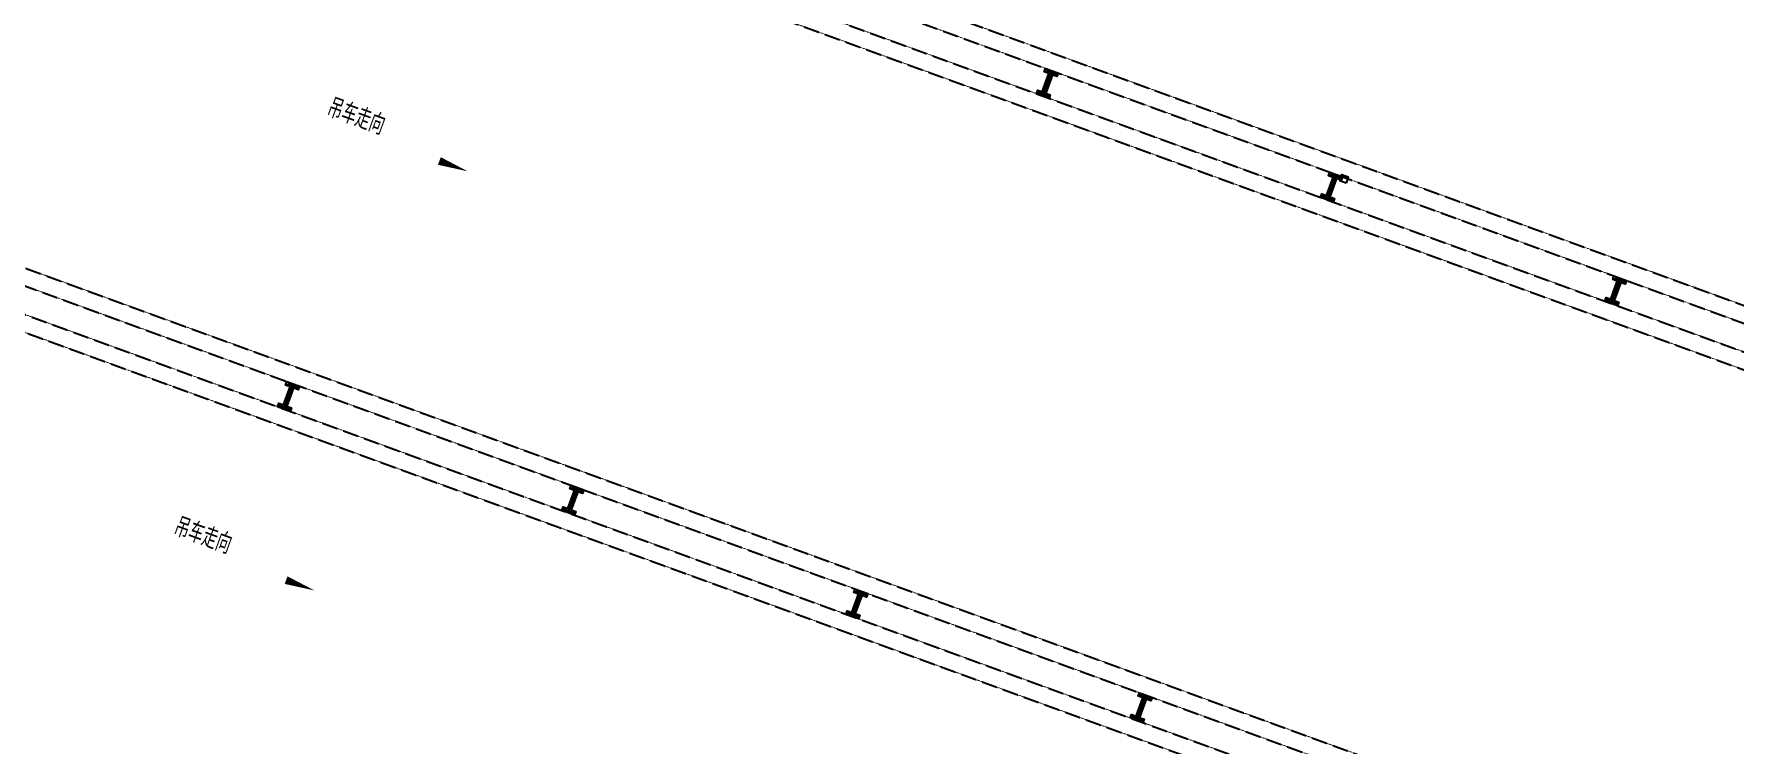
# Model space of a CAD drawing. Extents: x -111898 to 889894, y -2 to 1194865.
# Drawn here: x 629772 to 680368, y 856059 to 877197 of the extents above; entities that cross this region are included whole.
import ezdxf

# ---------------------------------------------------------------- set-up
doc = ezdxf.new("R2010")
doc.units = 0
doc.header["$LTSCALE"] = 10
doc.header["$MEASUREMENT"] = 0
doc.linetypes.add('10平面$0$DASH', pattern=[0.35, 0.25, -0.1])
doc.layers.get('Defpoints').update_dxf_attribs({"color": 210})
doc.layers.add('0-WALL', color=252, linetype='Continuous')
doc.layers.add('WALL', color=252, linetype='Continuous')
doc.styles.add('10平面$0$A-STANDARD', font='SIMPLEX', dxfattribs={"bigfont": 'GBCBIG'})

msp = doc.modelspace()

# ---------------------------------------------------------------- hatches: boundary and pattern name
at = {"layer": '0-WALL'}
h = msp.add_hatch(dxfattribs=at)
h.set_pattern_fill('草坪或沼泽', color=8, scale=400, angle=-0.200257)
h.set_pattern_definition([(359.79974, (-824318.4, 704905.5), (1605.5824, 1594.398), [240, -48, 64, -48, 240, -960]), (359.79974, (-824398.3, 704953.8), (1605.5824, 1594.398), [160, -120, 240, -120, 160, -800]), (359.79974, (-823836, 705591.9), (1605.5824, 1594.398), [200, -80, 200, -1120]), (359.79974, (-824634.9, 705914.7), (1605.5824, 1594.398), [80, -160, 80, -1280]), (89.79974, (-824474.9, 705914.1), (-1594.398, 1605.5824), [144, -1456]), (89.79974, (-823998.3, 704952.4), (-1594.398, 1605.5824), [160, -1440]), (89.79974, (-823596, 705591), (-1594.398, 1605.5824), [160, -1440]), (44.79974, (-823790.3, 704935.7), (5.5922, 1599.9902), [160, -2102.7417]), (134.79974, (-824206.3, 704937.2), (-1599.9902, 5.5922), [160, -2102.7417]), (63.23469, (-823838.3, 704943.9), (5.5922, 1599.99023), [160, -3417.7088]), (75.7635, (-823918.27, 704952.15), (5.59221, 1599.99023), [160, -6436.969]), (75.7635, (-823516.03, 705590.75), (5.59221, 1599.99023), [128, -6468.969]), (75.7635, (-824442.9, 705914), (5.59221, 1599.99023), [112, -6484.969]), (103.835987, (-824078.27, 704952.7), (5.59221, 1599.99023), [160, -6436.969]), (103.835987, (-823676.03, 705591.3), (5.59221, 1599.99023), [128, -6468.969]), (103.835987, (-824506.9, 705914.2), (5.59221, 1599.99023), [112, -6484.969]), (116.364795, (-824158.3, 704945), (5.5922, 1599.99023), [160, -3417.7069])])
edge = h.paths.add_edge_path()
edge.add_line((741503.08, 933538.38), (741712.87, 934018.57))
edge.add_line((741712.87, 934018.57), (745060.96, 941812.89))
edge.add_line((745060.96, 941812.89), (766890.86, 1001849.76))
edge.add_line((766890.86, 1001849.76), (760346.98, 1016169.02))
edge.add_line((760346.98, 1016169.02), (737579.78, 1026362.54))
edge.add_line((737579.78, 1026362.54), (720756.11, 1037729.77))
edge.add_line((720756.11, 1037729.77), (653654.65, 1067773.01))
edge.add_line((653654.65, 1067773.01), (467795.25, 820503.81))
edge.add_line((467795.25, 820503.81), (468143.58, 820404.89))
edge.add_line((468143.58, 820404.89), (647181.92, 1058601.18))
edge.add_line((647181.92, 1058601.18), (648464.56, 1058132.56))
edge.add_line((648464.56, 1058132.56), (650350.23, 1063296.8))
edge.add_line((650350.23, 1063296.8), (720796.15, 1037558.69))
edge.add_line((720796.15, 1037558.69), (718909.6, 1032395.07))
edge.add_line((718909.6, 1032395.07), (725484.49, 1029992.9))
edge.add_line((725484.49, 1029992.9), (726513.26, 1032808.65))
edge.add_line((726513.26, 1032808.65), (729331.07, 1031779.14))
edge.add_line((729331.07, 1031779.14), (728302.36, 1028963.46))
edge.add_line((728302.36, 1028963.46), (747084.56, 1022101.19))
edge.add_line((747084.56, 1022101.19), (755217.14, 1018452.95))
edge.add_arc((743028.5, 1006160.87), 17310.64, -14.619994, 45.242091, ccw=False)
edge.add_line((759778.64, 1001791.54), (760685.99, 1001458.08))
edge.add_line((760685.99, 1001458.08), (765094.65, 999847.31))
edge.add_line((765094.65, 999847.31), (740941.69, 933744.02))
edge.add_line((740941.69, 933744.02), (741503.08, 933538.38))
h = msp.add_hatch(dxfattribs=at)
h.set_pattern_fill('草坪或沼泽', color=8, scale=400, angle=-0.200257)
h.set_pattern_definition([(359.79974, (-824318.4, 704905.5), (1605.5824, 1594.398), [240, -48, 64, -48, 240, -960]), (359.79974, (-824398.3, 704953.8), (1605.5824, 1594.398), [160, -120, 240, -120, 160, -800]), (359.79974, (-823836, 705591.9), (1605.5824, 1594.398), [200, -80, 200, -1120]), (359.79974, (-824634.9, 705914.7), (1605.5824, 1594.398), [80, -160, 80, -1280]), (89.79974, (-824474.9, 705914.1), (-1594.398, 1605.5824), [144, -1456]), (89.79974, (-823998.3, 704952.4), (-1594.398, 1605.5824), [160, -1440]), (89.79974, (-823596, 705591), (-1594.398, 1605.5824), [160, -1440]), (44.79974, (-823790.3, 704935.7), (5.5922, 1599.9902), [160, -2102.7417]), (134.79974, (-824206.3, 704937.2), (-1599.9902, 5.5922), [160, -2102.7417]), (63.23469, (-823838.3, 704943.9), (5.5922, 1599.99023), [160, -3417.7088]), (75.7635, (-823918.27, 704952.15), (5.59221, 1599.99023), [160, -6436.969]), (75.7635, (-823516.03, 705590.75), (5.59221, 1599.99023), [128, -6468.969]), (75.7635, (-824442.9, 705914), (5.59221, 1599.99023), [112, -6484.969]), (103.835987, (-824078.27, 704952.7), (5.59221, 1599.99023), [160, -6436.969]), (103.835987, (-823676.03, 705591.3), (5.59221, 1599.99023), [128, -6468.969]), (103.835987, (-824506.9, 705914.2), (5.59221, 1599.99023), [112, -6484.969]), (116.364795, (-824158.3, 704945), (5.5922, 1599.99023), [160, -3417.7069])])
edge = h.paths.add_edge_path()
edge.add_arc((670925.45, 835932.04), 3000.73, 160.898838, 249.92431)
edge.add_line((669895.41, 833113.63), (677597, 830299.76))
edge.add_arc((681200.31, 840162.12), 10500, 249.929711, 339.929709)
edge.add_line((691062.67, 836558.8), (714638.64, 901086.81))
edge.add_arc((704776.28, 904690.13), 10500, -20.070291, 69.929711)
edge.add_line((708379.59, 914552.49), (700677.97, 917366.35))
edge.add_arc((699648.49, 914547.74), 3000.73, 69.935502, 158.96099)
edge.add_line((696847.8, 915625.01), (711688.3, 910202.89))
edge.add_line((711688.3, 910202.89), (682930.43, 831491.86))
edge.add_line((682930.43, 831491.86), (668089.93, 836913.99))

# ---------------------------------------------------------------- linework, layer by layer
at = {"layer": 'Defpoints', "color": 1}
msp.add_lwpolyline([(668797.71, 872757.81), (668609.86, 872826.45), (668678.49, 873014.3), (668866.35, 872945.67)], close=True, dxfattribs=at)
at = {"layer": 'WALL', "color": 8, "linetype": '10平面$0$DASH'}
for p, q in [((567421.72, 910477.94), (694505.26, 864046.68)), ((567250.13, 910008.3), (694333.68, 863577.04)), ((566975.59, 909256.88), (694059.14, 862825.62)), ((566804.01, 908787.25), (693887.55, 862355.99)), ((561759.37, 894979.94), (688842.91, 848548.68)), ((561587.78, 894510.31), (688671.33, 848079.05)), ((561313.24, 893758.89), (688396.79, 847327.63)), ((561141.66, 893289.25), (688225.2, 846857.99))]:
    msp.add_line(p, q, dxfattribs=at)
at = {"layer": 'WALL', "color": 8}
for points in [[(659862.38, 876171.48), (660238.09, 876034.21), (660199.66, 875929.01), (660062.52, 875979.11), (659864.86, 875438.09), (660001.99, 875387.99), (659963.55, 875282.79), (659587.84, 875420.06), (659626.28, 875525.26), (659763.41, 875475.15), (659961.08, 876016.17), (659823.95, 876066.28)], [(659892.19, 876107.35), (660173.97, 876004.4), (660169.85, 875993.13), (660032.72, 876043.23), (659800.73, 875408.29), (659937.87, 875358.18), (659933.75, 875346.91), (659651.97, 875449.86), (659656.09, 875461.13), (659793.22, 875411.03), (660025.2, 876045.98), (659888.07, 876096.08)], [(668315.83, 873082.92), (668691.54, 872945.65), (668653.11, 872840.45), (668515.97, 872890.56), (668318.31, 872349.54), (668455.44, 872299.43), (668417, 872194.24), (668041.3, 872331.5), (668079.73, 872436.7), (668216.87, 872386.6), (668414.53, 872927.62), (668277.4, 872977.72)], [(668345.64, 873018.8), (668627.42, 872915.85), (668623.3, 872904.58), (668486.17, 872954.68), (668254.18, 872319.73), (668391.32, 872269.63), (668387.2, 872258.36), (668105.42, 872361.31), (668109.54, 872372.58), (668246.67, 872322.48), (668478.65, 872957.43), (668341.52, 873007.53)], [(676769.29, 869994.37), (677144.99, 869857.1), (677106.56, 869751.9), (676969.42, 869802), (676771.76, 869260.98), (676908.89, 869210.88), (676870.46, 869105.68), (676494.75, 869242.95), (676533.18, 869348.15), (676670.32, 869298.05), (676867.98, 869839.07), (676730.85, 869889.17)], [(676799.09, 869930.25), (677080.87, 869827.29), (677076.75, 869816.02), (676939.62, 869866.13), (676707.64, 869231.18), (676844.77, 869181.07), (676840.65, 869169.8), (676558.87, 869272.76), (676562.99, 869284.03), (676700.12, 869233.92), (676932.11, 869868.87), (676794.97, 869918.97)], [(637293.13, 866850.59), (637668.84, 866713.32), (637630.41, 866608.12), (637493.27, 866658.23), (637295.6, 866117.21), (637432.74, 866067.1), (637394.3, 865961.9), (637018.59, 866099.17), (637057.03, 866204.37), (637194.16, 866154.27), (637391.83, 866695.29), (637254.7, 866745.39)], [(637322.94, 866786.47), (637604.72, 866683.52), (637600.6, 866672.25), (637463.47, 866722.35), (637231.48, 866087.4), (637368.62, 866037.3), (637364.5, 866026.03), (637082.72, 866128.98), (637086.83, 866140.25), (637223.97, 866090.15), (637455.95, 866725.09), (637318.82, 866775.2)], [(645746.58, 863762.04), (646122.29, 863624.77), (646083.86, 863519.57), (645946.72, 863569.67), (645749.06, 863028.65), (645886.19, 862978.55), (645847.75, 862873.35), (645472.04, 863010.62), (645510.48, 863115.82), (645647.61, 863065.71), (645845.28, 863606.73), (645708.15, 863656.84)], [(645776.39, 863697.91), (646058.17, 863594.96), (646054.05, 863583.69), (645916.92, 863633.79), (645684.93, 862998.85), (645822.07, 862948.74), (645817.95, 862937.47), (645536.17, 863040.42), (645540.29, 863051.69), (645677.42, 863001.59), (645909.4, 863636.54), (645772.27, 863686.64)], [(654200.03, 860673.48), (654575.74, 860536.21), (654537.31, 860431.01), (654400.17, 860481.12), (654202.51, 859940.1), (654339.64, 859889.99), (654301.2, 859784.8), (653925.5, 859922.06), (653963.93, 860027.26), (654101.07, 859977.16), (654298.73, 860518.18), (654161.6, 860568.28)], [(654229.84, 860609.36), (654511.62, 860506.41), (654507.5, 860495.14), (654370.37, 860545.24), (654138.38, 859910.29), (654275.52, 859860.19), (654271.4, 859848.92), (653989.62, 859951.87), (653993.74, 859963.14), (654130.87, 859913.04), (654362.85, 860547.99), (654225.72, 860598.09)], [(662653.49, 857584.93), (663029.19, 857447.66), (662990.76, 857342.46), (662853.62, 857392.56), (662655.96, 856851.54), (662793.09, 856801.44), (662754.66, 856696.24), (662378.95, 856833.51), (662417.38, 856938.71), (662554.52, 856888.61), (662752.18, 857429.63), (662615.05, 857479.73)], [(662683.29, 857520.81), (662965.07, 857417.85), (662960.95, 857406.58), (662823.82, 857456.69), (662591.84, 856821.74), (662728.97, 856771.64), (662724.85, 856760.36), (662443.07, 856863.32), (662447.19, 856874.59), (662584.32, 856824.48), (662816.31, 857459.43), (662679.17, 857509.53)]]:
    msp.add_lwpolyline(points, close=True, dxfattribs=at)
for points in [[(636193.99, 875475.42, 0, 0, 0), (642674.97, 873107.53, 0, 240, 0), (641829.62, 873416.38, 0, 0, 0)], [(631634.94, 862997.19, 0, 0, 0), (638115.92, 860629.3, 0, 240, 0), (637270.57, 860938.15, 0, 0, 0)]]:
    msp.add_lwpolyline(points, format="xyseb", dxfattribs=at)

# ---------------------------------------------------------------- texts
at = {"layer": 'WALL', "color": 8, "style": '10平面$0$A-STANDARD'}
for p in [(638444.21, 874765.07), (633885.17, 862286.83)]:
    msp.add_text('吊车走向', height=604.444, rotation=339.929672, dxfattribs=at).set_placement(p)

doc.saveas('drawing.dxf')
